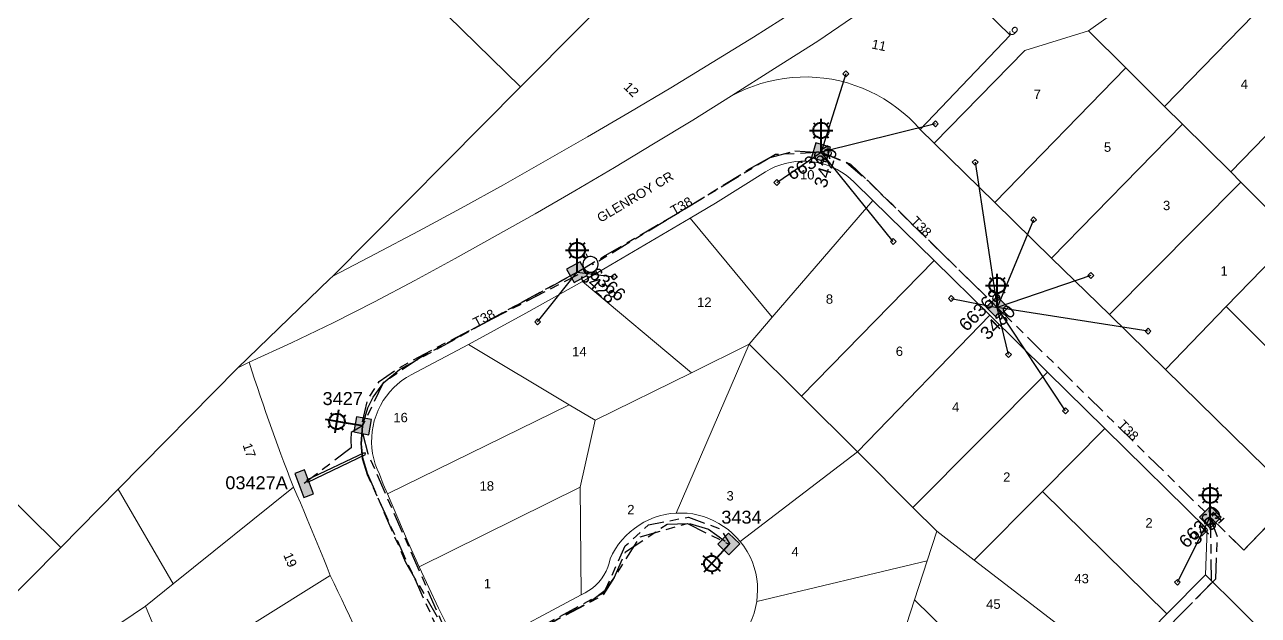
# Model space of a CAD drawing. Header units: metres. Extents: x 305584 to 306382, y 6248516 to 6249160.
# Drawn here: x 305879.7 to 306117.8, y 6248880.2 to 6248994.2 of the extents above; entities that cross this region are included whole.
import ezdxf
from ezdxf.enums import TextEntityAlignment as Align

# ---------------------------------------------------------------- set-up
doc = ezdxf.new("R2010")
doc.units = ezdxf.units.M
doc.linetypes.add('Cable Exist UG', pattern=[8.2, 4, -1.2, 1.8, -1.2])
doc.layers.get('0').update_dxf_attribs({"color": 6})
doc.layers.add('Cadastre Land Parcels_SP_EXT', color=9, linetype='Continuous', lineweight=5)
doc.layers.add('Cadastre Roads_SP_EXT', color=9, linetype='Continuous', lineweight=5)
for name, color, linetype in [('Equip_LV_EXT', 7, 'Continuous'), ('Equip_SL_EXT', 7, 'Continuous'), ('Equip_SP_SL_EXT', 7, 'Continuous'), ('Mains_LV_EXT', 7, 'Continuous'), ('Mains_SL_EXT', 7, 'Continuous'), ('Services_SP_EXT', 7, 'Continuous'), ('SupportsUG_SP_LV_EXT', 7, 'Continuous'), ('SupportsUG_SP_LV_SL_EXT', 7, 'Continuous'), ('UG_Details_SP_MISC', 7, 'Continuous')]:
    doc.layers.add(name, color=color, linetype=linetype)
doc.layers.get('0').freeze()
doc.styles.add('COLUMN_LABEL', font='arial.ttf')
doc.styles.add('iecARIAL', font='arial.ttf', dxfattribs={"height": 2})
doc.styles.add('POLE_LABEL', font='arial.ttf')
doc.styles.get("Standard").update_dxf_attribs({"font": 'arial.ttf'})

# ---------------------------------------------------------------- blocks, each defined once
blk = doc.blocks.new('COLUMN_EXT')
blk.add_hatch(color=256).paths.add_polyline_path([(-1.49, 1.48), (-1.49, -1.49), (1.48, -1.49), (1.48, 1.48)])
blk.add_lwpolyline([(-1.49, -1.49), (1.48, -1.49), (1.48, 1.48), (-1.49, 1.48)], close=True)
for tag, height, style, flags, p in [('ASSET_NUM', 2.5, 'COLUMN_LABEL', 8, (2, 2)), ('STRUCTURE_PLANT_NUMBER', 0.2, 'POLE_LABEL', 9, (1.81, 0.03)), ('STREET_CODE', 0.2, 'COLUMN_LABEL', 9, (1.81, -0.2))]:
    blk.add_attdef(tag, text='', height=height, dxfattribs=dict(style=style, flags=flags)).set_placement(p, align=Align.MIDDLE_LEFT)
at = {"flags": 1}
blk.add_attdef('Z', (1.81, -2.35), '', height=0.2, dxfattribs=at)
at = {"flags": 9}
for tag, p in [('COLUMN_TYPE', (1.81, -0.4)), ('OWNED_BY', (1.81, -0.6)), ('STATE', (1.81, -0.8)), ('USAGE', (1.81, -1)), ('STREETNAME', (1.81, -1.6)), ('SUBURB', (1.81, -1.8)), ('LEGEND', (1.81, -1.2)), ('LOCATION', (1.81, -1.4)), ('NOTES', (1.81, -2))]:
    blk.add_attdef(tag, text='', height=0.2, dxfattribs=at).set_placement(p, align=Align.MIDDLE_LEFT)
blk = doc.blocks.new('PILLAR_EXT')
blk.add_hatch(color=256).paths.add_polyline_path([(-2.475, 0.99), (-2.475, -0.99), (2.475, -0.99), (2.475, 0.99)])
blk.add_lwpolyline([(-2.475, -0.99), (2.475, -0.99), (2.475, 0.99), (-2.475, 0.99)], close=True)
at = {"style": 'iecARIAL', "flags": 8}
blk.add_attdef('ASSET_NUM', (1.5, 3.5), '', height=2.5, dxfattribs=at)
for tag, p, flags in [('OWNED_BY', (0, -0.2), 9), ('STATE', (0, -0.4), 9), ('SUPPORT_TYPE', (0, -0.6), 9), ('STREETNAME', (0, -1.8), 9), ('SUBURB', (0, -2), 1), ('USAGE', (0, -0.8), 9), ('LEGEND', (0, -1), 9), ('LOCATION', (0, -1.2), 9), ('NOTES', (0, -1.4), 9), ('PARENT', (0, -1.6), 9)]:
    blk.add_attdef(tag, p, '', height=0.2, dxfattribs=dict(flags=flags))
blk = doc.blocks.new('SL_LANTERN_EXT')
at = {"lineweight": 40}
for p, q in [((-1.46, 5.68), (-1.06, 5.28)), ((0, 1.97), (0, 6.47)), ((1.46, 5.68), (1.06, 5.28)), ((-2.25, 4.22), (2.25, 4.22)), ((-1.46, 2.76), (-1.06, 3.16)), ((0, 0), (0, 2.72)), ((1.46, 2.76), (1.06, 3.16))]:
    blk.add_line(p, q, dxfattribs=at)
blk.add_circle((0, 4.22), 1.5, dxfattribs=at)
at = {"style": 'iecARIAL', "flags": 8}
blk.add_attdef('ASSET_NUM', (1.5, 1.5), '', height=2.5, dxfattribs=at)
for tag, p, height, flags in [('OPERATING_VOLTAGE', (0.98, -1.65), 0.2, 9), ('ORIENTATION', (0.98, -1.85), 0.2, 9), ('OWNED_BY', (0.98, -2.05), 0.2, 9), ('STATE', (0.98, -2.25), 0.2, 9), ('CONSTRUCTED_VOLTAGE', (0.98, -0.65), 0.2, 9), ('CONTROL_TYPE', (0.98, -0.85), 0.2, 9), ('LANTERN_PURPOSE', (0.98, -1.05), 0.2, 9), ('LANTERN_TYPE', (0.98, -1.25), 0.2, 9), ('NO_PHASES', (0.98, -1.45), 0.2, 9), ('USAGE', (0.98, -2.45), 0.2, 9), ('LNUMBER', (2.18, -3.25), 2.5, 8), ('CEXIST', (0.98, -2.65), 0.2, 9), ('CNEW', (0.98, -2.85), 0.2, 9), ('CNUMBER', (0.98, -3.05), 0.2, 9), ('CREMOVE', (0.98, -3.25), 0.2, 9), ('CREPLACE', (0.98, -3.45), 0.2, 9), ('LKINGHEIGHT', (0.98, -3.65), 0.2, 9), ('LBRACKET', (0.98, -3.85), 0.2, 9), ('LBRACKETVOCAB', (0.98, -4.05), 0.2, 9), ('LCATEGORY', (0.98, -4.25), 0.2, 9), ('LCHARGE1', (0.98, -4.45), 0.2, 9), ('LCHARGE1PERCENT', (0.98, -4.65), 0.2, 9), ('LCHARGE2', (0.98, -4.85), 0.2, 9), ('LCHARGE2PERCENT', (0.98, -5.05), 0.2, 9), ('LCHARGE3', (0.98, -5.25), 0.2, 9), ('LCHARGE3PERCENT', (0.98, -5.45), 0.2, 9), ('LEXIST', (0.98, -5.65), 0.2, 9), ('LLAMP', (0.98, -5.85), 0.2, 9), ('LLAMPVOCAB', (0.98, -6.05), 0.2, 9), ('LMAST', (0.98, -6.25), 0.2, 9), ('LMASTVOCAB', (0.98, -6.45), 0.2, 9), ('LNEW', (0.98, -6.65), 0.2, 9), ('LANTNUMBER', (0.98, -6.85), 0.2, 9), ('LOUTREACH', (0.98, -7.25), 0.2, 9), ('STREETNAME', (0.98, -9.25), 0.2, 9), ('SUBURB', (0.98, -9.45), 0.2, 1), ('LOUTREACHVOCAB', (0.98, -7.45), 0.2, 9), ('LRATECODE', (0.98, -7.65), 0.2, 9), ('LREMOVE', (0.98, -7.85), 0.2, 9), ('LREPLACE', (0.98, -8.05), 0.2, 9), ('LTYPE', (0.98, -8.25), 0.2, 9), ('LTYPEVOCAB', (0.98, -8.45), 0.2, 9), ('LEGEND', (0.98, -8.65), 0.2, 9), ('LOCATION', (0.98, -8.85), 0.2, 9), ('NOTES', (0.98, -9.05), 0.2, 9)]:
    blk.add_attdef(tag, p, '', height=height, dxfattribs=dict(flags=flags))
blk = doc.blocks.new('*U134')
at = {"lineweight": 40}
for p, q in [((0, 0), (-2.36, -2.61)), ((-1.69, -5.23), (-5.03, -2.21)), ((-1.85, -2.05), (-4.87, -5.39)), ((-3.46, -1.66), (-3.43, -2.22)), ((-5.42, -3.83), (-4.86, -3.8)), ((-1.3, -3.62), (-1.86, -3.64)), ((-3.25, -5.78), (-3.28, -5.22))]:
    blk.add_line(p, q, dxfattribs=at)
blk.add_circle((-3.36, -3.72), 1.5, dxfattribs=at)
at = {"style": 'iecARIAL', "flags": 8}
blk.add_attdef('ASSET_NUM', (1.5, 1.5), '', height=2.5, dxfattribs=at)
for tag, p, height, flags in [('OPERATING_VOLTAGE', (0.98, -1.65), 0.2, 9), ('ORIENTATION', (0.98, -1.85), 0.2, 9), ('OWNED_BY', (0.98, -2.05), 0.2, 9), ('STATE', (0.98, -2.25), 0.2, 9), ('CONSTRUCTED_VOLTAGE', (0.98, -0.65), 0.2, 9), ('CONTROL_TYPE', (0.98, -0.85), 0.2, 9), ('LANTERN_PURPOSE', (0.98, -1.05), 0.2, 9), ('LANTERN_TYPE', (0.98, -1.25), 0.2, 9), ('NO_PHASES', (0.98, -1.45), 0.2, 9), ('USAGE', (0.98, -2.45), 0.2, 9), ('LNUMBER', (2.18, -3.25), 2.5, 8), ('CEXIST', (0.98, -2.65), 0.2, 9), ('CNEW', (0.98, -2.85), 0.2, 9), ('CNUMBER', (0.98, -3.05), 0.2, 9), ('CREMOVE', (0.98, -3.25), 0.2, 9), ('CREPLACE', (0.98, -3.45), 0.2, 9), ('LKINGHEIGHT', (0.98, -3.65), 0.2, 9), ('LBRACKET', (0.98, -3.85), 0.2, 9), ('LBRACKETVOCAB', (0.98, -4.05), 0.2, 9), ('LCATEGORY', (0.98, -4.25), 0.2, 9), ('LCHARGE1', (0.98, -4.45), 0.2, 9), ('LCHARGE1PERCENT', (0.98, -4.65), 0.2, 9), ('LCHARGE2', (0.98, -4.85), 0.2, 9), ('LCHARGE2PERCENT', (0.98, -5.05), 0.2, 9), ('LCHARGE3', (0.98, -5.25), 0.2, 9), ('LCHARGE3PERCENT', (0.98, -5.45), 0.2, 9), ('LEXIST', (0.98, -5.65), 0.2, 9), ('LLAMP', (0.98, -5.85), 0.2, 9), ('LLAMPVOCAB', (0.98, -6.05), 0.2, 9), ('LMAST', (0.98, -6.25), 0.2, 9), ('LMASTVOCAB', (0.98, -6.45), 0.2, 9), ('LNEW', (0.98, -6.65), 0.2, 9), ('LANTNUMBER', (0.98, -6.85), 0.2, 9), ('LOUTREACH', (0.98, -7.25), 0.2, 9), ('STREETNAME', (0.98, -9.25), 0.2, 9), ('SUBURB', (0.98, -9.45), 0.2, 1), ('LOUTREACHVOCAB', (0.98, -7.45), 0.2, 9), ('LRATECODE', (0.98, -7.65), 0.2, 9), ('LREMOVE', (0.98, -7.85), 0.2, 9), ('LREPLACE', (0.98, -8.05), 0.2, 9), ('LTYPE', (0.98, -8.25), 0.2, 9), ('LTYPEVOCAB', (0.98, -8.45), 0.2, 9), ('LEGEND', (0.98, -8.65), 0.2, 9), ('LOCATION', (0.98, -8.85), 0.2, 9), ('NOTES', (0.98, -9.05), 0.2, 9)]:
    blk.add_attdef(tag, p, '', height=height, dxfattribs=dict(flags=flags))
blk = doc.blocks.new('*U132')
at = {"lineweight": 40}
for p, q in [((-6.15, 2.5), (-5.82, 2.04)), ((-5.32, -1.4), (-4.58, 3.04)), ((-2.73, 0.45), (-7.17, 1.19)), ((-3.27, 2.02), (-3.73, 1.7)), ((0, 0), (-3.48, 0.58)), ((-6.63, -0.37), (-6.17, -0.05)), ((-3.75, -0.85), (-4.08, -0.4))]:
    blk.add_line(p, q, dxfattribs=at)
blk.add_circle((-4.95, 0.82), 1.5, dxfattribs=at)
at = {"style": 'iecARIAL', "flags": 8}
blk.add_attdef('ASSET_NUM', (1.5, 1.5), '', height=2.5, dxfattribs=at)
for tag, p, height, flags in [('OPERATING_VOLTAGE', (0.98, -1.65), 0.2, 9), ('ORIENTATION', (0.98, -1.85), 0.2, 9), ('OWNED_BY', (0.98, -2.05), 0.2, 9), ('STATE', (0.98, -2.25), 0.2, 9), ('CONSTRUCTED_VOLTAGE', (0.98, -0.65), 0.2, 9), ('CONTROL_TYPE', (0.98, -0.85), 0.2, 9), ('LANTERN_PURPOSE', (0.98, -1.05), 0.2, 9), ('LANTERN_TYPE', (0.98, -1.25), 0.2, 9), ('NO_PHASES', (0.98, -1.45), 0.2, 9), ('USAGE', (0.98, -2.45), 0.2, 9), ('LNUMBER', (2.18, -3.25), 2.5, 8), ('CEXIST', (0.98, -2.65), 0.2, 9), ('CNEW', (0.98, -2.85), 0.2, 9), ('CNUMBER', (0.98, -3.05), 0.2, 9), ('CREMOVE', (0.98, -3.25), 0.2, 9), ('CREPLACE', (0.98, -3.45), 0.2, 9), ('LKINGHEIGHT', (0.98, -3.65), 0.2, 9), ('LBRACKET', (0.98, -3.85), 0.2, 9), ('LBRACKETVOCAB', (0.98, -4.05), 0.2, 9), ('LCATEGORY', (0.98, -4.25), 0.2, 9), ('LCHARGE1', (0.98, -4.45), 0.2, 9), ('LCHARGE1PERCENT', (0.98, -4.65), 0.2, 9), ('LCHARGE2', (0.98, -4.85), 0.2, 9), ('LCHARGE2PERCENT', (0.98, -5.05), 0.2, 9), ('LCHARGE3', (0.98, -5.25), 0.2, 9), ('LCHARGE3PERCENT', (0.98, -5.45), 0.2, 9), ('LEXIST', (0.98, -5.65), 0.2, 9), ('LLAMP', (0.98, -5.85), 0.2, 9), ('LLAMPVOCAB', (0.98, -6.05), 0.2, 9), ('LMAST', (0.98, -6.25), 0.2, 9), ('LMASTVOCAB', (0.98, -6.45), 0.2, 9), ('LNEW', (0.98, -6.65), 0.2, 9), ('LANTNUMBER', (0.98, -6.85), 0.2, 9), ('LOUTREACH', (0.98, -7.25), 0.2, 9), ('STREETNAME', (0.98, -9.25), 0.2, 9), ('SUBURB', (0.98, -9.45), 0.2, 1), ('LOUTREACHVOCAB', (0.98, -7.45), 0.2, 9), ('LRATECODE', (0.98, -7.65), 0.2, 9), ('LREMOVE', (0.98, -7.85), 0.2, 9), ('LREPLACE', (0.98, -8.05), 0.2, 9), ('LTYPE', (0.98, -8.25), 0.2, 9), ('LTYPEVOCAB', (0.98, -8.45), 0.2, 9), ('LEGEND', (0.98, -8.65), 0.2, 9), ('LOCATION', (0.98, -8.85), 0.2, 9), ('NOTES', (0.98, -9.05), 0.2, 9)]:
    blk.add_attdef(tag, p, '', height=height, dxfattribs=dict(flags=flags))
blk = doc.blocks.new('CCP_EXT')
at = {"flags": 9}
blk.add_attdef('NOTES', text='', height=0.2, dxfattribs=at).set_placement((0, -2), align=Align.MIDDLE_LEFT)
blk.add_wipeout([(0, 0.57), (0.57, 0), (0, -0.57), (-0.57, 0)])
blk.add_lwpolyline([(-0.57, 0), (0, 0.57), (0.57, 0), (0, -0.57), (-0.57, 0)])
at = {"flags": 1}
blk.add_attdef('Z', (0, 0), '', height=0.2, dxfattribs=at)
at = {"flags": 9}
for tag, p in [('CCP_TYPE', (0, 0)), ('CONSTRUCTED_VOLTAGE', (0, -0.2)), ('OPERATING_VOLTAGE', (0, -0.6)), ('ORIENTATION', (0, -0.8)), ('OWNED_BY', (0, -1)), ('STATE', (0, -1.8)), ('NO_PHASES', (0, -0.4)), ('USAGE', (0, -1.2)), ('LEGEND', (0, -1.4)), ('LIFE_SUPPORT', (0, -1.6))]:
    blk.add_attdef(tag, text='', height=0.2, dxfattribs=at).set_placement(p, align=Align.MIDDLE_LEFT)
blk = doc.blocks.new('SL_STJ_EXT')
h = blk.add_hatch(color=256)
edge = h.paths.add_edge_path()
edge.add_ellipse((-0.59, 0.13), major_axis=(0.226, 0.226), ratio=1, start_angle=45, end_angle=135)
edge.add_line((-0.91, 0.13), (-0.91, -0.13))
edge.add_ellipse((-0.59, -0.13), major_axis=(0.226, 0.226), ratio=1, start_angle=135, end_angle=225)
edge.add_line((-0.59, -0.45), (0.59, -0.45))
edge.add_ellipse((0.59, -0.13), major_axis=(-0.226, 0.226), ratio=1, start_angle=135, end_angle=225)
edge.add_line((0.91, -0.13), (0.91, 0.13))
edge.add_ellipse((0.59, 0.13), major_axis=(-0.226, 0.226), ratio=1, start_angle=225, end_angle=315)
edge.add_line((0.59, 0.45), (-0.59, 0.45))
blk.add_lwpolyline([(-0.91, 0.13), (-0.91, -0.13, 0.414214), (-0.59, -0.45), (0.59, -0.45, 0.414214), (0.91, -0.13), (0.91, 0.13, 0.414214), (0.59, 0.45), (-0.59, 0.45, 0.414214)], format="xyb", close=True)
at = {"flags": 1}
blk.add_attdef('Z', (0, 0), '', height=0.2, dxfattribs=at)
at = {"flags": 9}
for tag, p in [('ORIENTATION', (0, 0)), ('USAGE', (0, -0.2)), ('LEGEND', (0, -0.4)), ('NOTES', (0, -0.6))]:
    blk.add_attdef(tag, text='', height=0.2, dxfattribs=at).set_placement(p, align=Align.MIDDLE_LEFT)
blk = doc.blocks.new('LV_UG_LINKS_OPEN_EXT')
blk.add_wipeout([(-0.25, 1.47), (-0.43, 1.43), (-0.61, 1.36), (-0.77, 1.28), (-0.93, 1.17), (-1.07, 1.05), (-1.19, 0.9), (-1.29, 0.75), (-1.38, 0.58), (-1.44, 0.4), (-1.48, 0.22), (-1.49, 0.03), (-1.49, -0.16), (-1.45, -0.34), (-1.4, -0.52), (-1.32, -0.69), (-1.23, -0.85), (-1.11, -1), (-0.98, -1.13), (-0.83, -1.24), (-0.66, -1.34), (-0.49, -1.41), (-0.31, -1.46), (-0.13, -1.49), (0.06, -1.49), (0.25, -1.47), (0.43, -1.43), (0.61, -1.36), (0.77, -1.28), (0.93, -1.17), (1.07, -1.05), (1.19, -0.9), (1.29, -0.75), (1.38, -0.58), (1.44, -0.4), (1.48, -0.22), (1.49, -0.03), (1.49, 0.16), (1.45, 0.34), (1.4, 0.52), (1.32, 0.69), (1.23, 0.85), (1.11, 1), (0.98, 1.13), (0.83, 1.24), (0.66, 1.34), (0.49, 1.41), (0.31, 1.46), (0.13, 1.49), (-0.06, 1.49)])
for p, q in [((-0.25, 1.47), (-0.25, 2.22)), ((0.25, 1.47), (0.25, 2.22)), ((-0.25, -1.47), (-0.25, -2.22)), ((0.25, -1.47), (0.25, -2.22))]:
    blk.add_line(p, q)
blk.add_lwpolyline([(0, -1.49, 1), (0, 1.49, 1)], format="xyb", close=True)
at = {"flags": 9}
for tag, p in [('ACTUAL_STATUS', (0, 0)), ('CONSTRUCTED_VOLTAGE', (0, -0.2)), ('OPERATING_VOLTAGE', (0, -0.6)), ('ORIENTATION', (0, -0.8)), ('STATE', (0, -1)), ('SWITCH_TYPE', (0, -1.2)), ('NO_PHASES', (0, -0.4)), ('USAGE', (0, -1.4)), ('NOTES', (0, -1.6))]:
    blk.add_attdef(tag, text='', height=0.2, dxfattribs=at).set_placement(p, align=Align.MIDDLE_LEFT)
at = {"flags": 1}
blk.add_attdef('Z', (0, 0), '', height=0.2, dxfattribs=at)

msp = doc.modelspace()

# ---------------------------------------------------------------- linework, layer by layer
at = {"layer": 'Cadastre Land Parcels_SP_EXT', "linetype": 'Continuous'}
for points in [[(305897.72, 6248904.49), (305920.79, 6248927.9), (305938.57, 6248945.1), (305939.13, 6248945.63), (305975.37, 6248982.14), (305952.8, 6249004.32), (305890.84, 6249064.91), (305885.79, 6249069.97), (305879.19, 6249064.05), (305867.77, 6249051.97), (305856.05, 6249039.96), (305844.58, 6249028.21), (305832.85, 6249016.18), (305821.44, 6249004.48), (305809.98, 6248992.73), (305797.61, 6248980.09), (305801.53, 6248976.24), (305832.15, 6248946.54), (305867.89, 6248911.73), (305872.51, 6248907.19), (305886.67, 6248893.28), (305897.72, 6248904.49)], [(306057.75, 6249065.14), (306054.25, 6249068.88), (306023.81, 6249048.54), (306016.07, 6249043.31), (306008.33, 6249038.17), (306000.53, 6249033.11), (305992.7, 6249028.13), (305984.81, 6249023.21), (305976.88, 6249018.38), (305968.9, 6249013.62), (305960.87, 6249008.93), (305952.8, 6249004.32), (305975.37, 6248982.14), (306057.4, 6249064.75), (306057.75, 6249065.14)], [(306085.87, 6249036.41), (306057.4, 6249064.75), (305975.37, 6248982.14), (305939.13, 6248945.63), (305947.41, 6248949.94), (305955.67, 6248954.31), (305963.89, 6248958.76), (305972.07, 6248963.27), (305980.21, 6248967.86), (305988.31, 6248972.51), (305996.37, 6248977.22), (306004.4, 6248982.01), (306012.38, 6248986.86), (306020.32, 6248991.78), (306028.22, 6248996.77), (306085.87, 6249036.41)], [(306091.24, 6248997.44), (306073.48, 6249018.92), (306055.24, 6249006.41), (306069.89, 6248992.16), (306052.51, 6248973.94), (306055.19, 6248971.3), (306072.67, 6248989.16), (306085.01, 6248993), (306091.24, 6248997.44)], [(306121.82, 6249001.2), (306111.21, 6249011.6), (306091.24, 6248997.44), (306085.01, 6248993), (306092.22, 6248985.84), (306099.68, 6248978.38), (306121.82, 6249001.2)], [(306052.51, 6248973.94), (306069.89, 6248992.16), (306055.24, 6249006.41), (306032.73, 6248990.96), (306024.4, 6248985.73), (306016.12, 6248980.43), (306017.49, 6248981.14), (306018.89, 6248981.77), (306020.32, 6248982.33), (306021.78, 6248982.81), (306023.26, 6248983.22), (306024.76, 6248983.55), (306026.28, 6248983.8), (306027.8, 6248983.97), (306029.34, 6248984.06), (306030.88, 6248984.07), (306032.41, 6248984), (306033.94, 6248983.85), (306035.46, 6248983.62), (306036.97, 6248983.31), (306038.45, 6248982.92), (306039.92, 6248982.46), (306041.36, 6248981.92), (306042.77, 6248981.3), (306044.14, 6248980.61), (306045.48, 6248979.85), (306046.77, 6248979.03), (306048.02, 6248978.13), (306049.22, 6248977.17), (306050.38, 6248976.16), (306051.47, 6248975.08), (306052.51, 6248973.94)], [(306134.66, 6248988.63), (306121.82, 6249001.2), (306099.68, 6248978.38), (306103.15, 6248974.98), (306112.42, 6248965.74), (306134.66, 6248988.63)], [(306092.22, 6248985.84), (306085.01, 6248993), (306072.67, 6248989.16), (306055.19, 6248971.3), (306066.9, 6248959.83), (306092.22, 6248985.84)], [(306135.1, 6248963.93), (306147.2, 6248976.28), (306134.66, 6248988.63), (306112.42, 6248965.74), (306114.36, 6248963.78), (306124.78, 6248953.36), (306135.1, 6248963.93)], [(306103.15, 6248974.98), (306099.68, 6248978.38), (306092.22, 6248985.84), (306066.9, 6248959.83), (306077.83, 6248949.13), (306103.15, 6248974.98)], [(306114.36, 6248963.78), (306112.42, 6248965.74), (306103.15, 6248974.98), (306077.83, 6248949.13), (306089.03, 6248938.23), (306114.36, 6248963.78)], [(306043.35, 6248960.26), (306039.78, 6248963.79), (306039.02, 6248964.49), (306038.21, 6248965.13), (306037.35, 6248965.71), (306036.46, 6248966.22), (306035.52, 6248966.67), (306034.56, 6248967.04), (306033.58, 6248967.35), (306032.57, 6248967.58), (306031.55, 6248967.73), (306030.52, 6248967.81), (306029.49, 6248967.82), (306028.45, 6248967.74), (306027.43, 6248967.59), (306026.42, 6248967.37), (306025.43, 6248967.07), (306024.47, 6248966.7), (306023.54, 6248966.26), (306022.64, 6248965.75), (306017.83, 6248962.71), (306012.98, 6248959.71), (306008.11, 6248956.79), (306023.95, 6248937.69), (306043.35, 6248960.26)], [(306111.58, 6248939.76), (306123.16, 6248951.7), (306124.78, 6248953.36), (306114.36, 6248963.78), (306089.03, 6248938.23), (306099.83, 6248927.64), (306111.58, 6248939.76)], [(306055.19, 6248948.67), (306043.35, 6248960.26), (306023.95, 6248937.69), (306019.47, 6248932.48), (306029.57, 6248922.47), (306055.19, 6248948.67)], [(306019.47, 6248932.48), (306023.95, 6248937.69), (306008.11, 6248956.79), (305987.31, 6248944.58), (306008.39, 6248926.98), (306019.47, 6248932.48)], [(306146.85, 6248928.46), (306123.16, 6248951.7), (306111.58, 6248939.76), (306135.07, 6248916.22), (306146.85, 6248928.46)], [(306065.97, 6248938.09), (306055.19, 6248948.67), (306029.57, 6248922.47), (306040.42, 6248911.69), (306065.97, 6248938.09)], [(306008.39, 6248926.98), (305987.31, 6248944.58), (305976.37, 6248938.46), (305965.36, 6248932.43), (305984.78, 6248920.79), (305989.75, 6248917.8), (306008.39, 6248926.98)], [(306077.1, 6248927.11), (306065.97, 6248938.09), (306040.42, 6248911.69), (306051.11, 6248900.99), (306077.1, 6248927.11)], [(306135.07, 6248916.22), (306111.58, 6248939.76), (306099.83, 6248927.64), (306119.22, 6248908.62), (306127.43, 6248908.28), (306135.07, 6248916.22)], [(305984.78, 6248920.79), (305965.36, 6248932.43), (305954.28, 6248926.61), (305953.36, 6248926.08), (305952.48, 6248925.47), (305951.65, 6248924.81), (305950.87, 6248924.09), (305950.15, 6248923.31), (305949.49, 6248922.48), (305948.89, 6248921.6), (305948.35, 6248920.69), (305947.88, 6248919.73), (305947.49, 6248918.74), (305947.16, 6248917.73), (305946.92, 6248916.7), (305946.75, 6248915.65), (305946.65, 6248914.59), (305946.64, 6248913.53), (305946.7, 6248912.47), (305946.84, 6248911.41), (305947.05, 6248910.37), (305947.34, 6248909.35), (305947.71, 6248908.35), (305948.15, 6248907.39), (305948.89, 6248905.48), (305949.71, 6248903.6), (305984.78, 6248920.79)], [(306005.4, 6248899.89), (306019.47, 6248932.48), (306008.39, 6248926.98), (305989.75, 6248917.8), (305986.91, 6248904.93), (305987.11, 6248884.14), (305987.87, 6248884.5), (305988.59, 6248884.93), (305989.27, 6248885.43), (305989.9, 6248885.98), (305990.48, 6248886.58), (305991.01, 6248887.23), (305991.48, 6248887.93), (305991.88, 6248888.67), (305992.22, 6248889.44), (305992.48, 6248890.23), (305992.68, 6248891.05), (305993.15, 6248892.03), (305993.7, 6248892.97), (305994.31, 6248893.87), (305994.98, 6248894.72), (305995.72, 6248895.52), (305996.51, 6248896.27), (305997.36, 6248896.95), (305998.25, 6248897.57), (305999.19, 6248898.13), (306000.16, 6248898.61), (306001.16, 6248899.02), (306002.2, 6248899.36), (306003.26, 6248899.62), (306004.33, 6248899.8), (306005.4, 6248899.89)], [(306029.57, 6248922.47), (306019.47, 6248932.48), (306005.4, 6248899.89), (306006.49, 6248899.91), (306007.56, 6248899.85), (306008.63, 6248899.72), (306009.68, 6248899.5), (306010.71, 6248899.21), (306011.72, 6248898.85), (306012.71, 6248898.41), (306013.66, 6248897.91), (306014.57, 6248897.33), (306015.43, 6248896.7), (306016.25, 6248896), (306017.01, 6248895.24), (306017.74, 6248894.44), (306040.42, 6248911.69), (306029.57, 6248922.47)], [(305931.54, 6248904.93), (305930.92, 6248906.51), (305930.31, 6248908.1), (305929.71, 6248909.7), (305929.12, 6248911.29), (305928.53, 6248912.89), (305927.95, 6248914.49), (305927.37, 6248916.09), (305926.81, 6248917.7), (305926.25, 6248919.31), (305925.69, 6248920.92), (305925.15, 6248922.53), (305924.61, 6248924.15), (305924.07, 6248925.76), (305923.55, 6248927.38), (305923.03, 6248929), (305920.79, 6248927.9), (305897.72, 6248904.49), (305908.34, 6248886.22), (305931.54, 6248904.93)], [(306088.14, 6248916.22), (306077.1, 6248927.11), (306051.11, 6248900.99), (306055.73, 6248896.39), (306062.9, 6248890.83), (306076.1, 6248904.09), (306088.14, 6248916.22)], [(305989.75, 6248917.8), (305984.78, 6248920.79), (305949.71, 6248903.6), (305951.67, 6248898.89), (305953.7, 6248894.19), (305955.8, 6248889.52), (305986.91, 6248904.93), (305989.75, 6248917.8)], [(306100.13, 6248880.44), (306107.58, 6248887.98), (306107.9, 6248896.79), (306088.14, 6248916.22), (306076.1, 6248904.09), (306100.13, 6248880.44)], [(306051.11, 6248900.99), (306040.42, 6248911.69), (306017.74, 6248894.44), (306018.45, 6248893.5), (306019.1, 6248892.51), (306019.68, 6248891.47), (306020.12, 6248890.45), (306020.48, 6248889.4), (306020.76, 6248888.32), (306020.96, 6248887.23), (306021.08, 6248886.12), (306021.12, 6248885.01), (306021.07, 6248883.9), (306020.95, 6248882.8), (306053.88, 6248890.67), (306055.73, 6248896.39), (306051.11, 6248900.99)], [(305903, 6248881.91), (305908.34, 6248886.22), (305897.72, 6248904.49), (305886.67, 6248893.28), (305867.74, 6248874.21), (305868.32, 6248872.61), (305868.9, 6248871), (305869.5, 6248869.4), (305870.1, 6248867.8), (305870.7, 6248866.2), (305871.32, 6248864.61), (305871.94, 6248863.02), (305872.56, 6248861.43), (305903, 6248881.91)], [(305938.65, 6248887.85), (305938.03, 6248889.41), (305937.41, 6248890.98), (305936.79, 6248892.54), (305936.15, 6248894.09), (305935.51, 6248895.65), (305934.87, 6248897.2), (305934.21, 6248898.75), (305933.55, 6248900.3), (305932.89, 6248901.85), (305932.21, 6248903.39), (305931.54, 6248904.93), (305908.34, 6248886.22), (305903, 6248881.91), (305908.43, 6248868.9), (305938.65, 6248887.85)], [(305987.11, 6248884.14), (305986.91, 6248904.93), (305955.8, 6248889.52), (305957.66, 6248885.51), (305959.57, 6248881.51), (305961.53, 6248877.54), (305969.49, 6248874.69), (305987.11, 6248884.14)], [(306089.92, 6248870.04), (306100.13, 6248880.44), (306076.1, 6248904.09), (306062.9, 6248890.83), (306089.92, 6248870.04)], [(306062.9, 6248890.83), (306055.73, 6248896.39), (306053.88, 6248890.67), (306051.4, 6248883.14), (306077.57, 6248857.48), (306089.92, 6248870.04), (306062.9, 6248890.83)], [(306051.4, 6248883.14), (306053.88, 6248890.67), (306020.95, 6248882.8), (306020.74, 6248881.68), (306020.45, 6248880.59), (306020.07, 6248879.52), (306019.61, 6248878.49), (306019.07, 6248877.49), (306018.46, 6248876.54), (306017.78, 6248875.64), (306017.02, 6248874.79), (306016.21, 6248874), (306015.32, 6248873.27), (306045.37, 6248864.51), (306051.4, 6248883.14)], [(305945.21, 6248873.8), (305944.51, 6248875.37), (305943.8, 6248876.94), (305943.08, 6248878.51), (305942.36, 6248880.07), (305941.63, 6248881.64), (305940.89, 6248883.19), (305940.15, 6248884.75), (305939.4, 6248886.3), (305938.65, 6248887.85), (305908.43, 6248868.9), (305909.16, 6248867.15), (305914.55, 6248854.23), (305945.21, 6248873.8)], [(306077.57, 6248857.48), (306051.4, 6248883.14), (306045.37, 6248864.51), (306065.48, 6248845.17), (306077.57, 6248857.48)], [(305909.16, 6248867.15), (305908.43, 6248868.9), (305903, 6248881.91), (305872.56, 6248861.43), (305873.16, 6248859.94), (305873.76, 6248858.46), (305874.37, 6248856.98), (305874.98, 6248855.5), (305875.6, 6248854.03), (305876.23, 6248852.55), (305876.86, 6248851.08), (305877.5, 6248849.62), (305878.15, 6248848.15), (305878.8, 6248846.69), (305909.16, 6248867.15)]]:
    msp.add_lwpolyline(points, close=True, dxfattribs=at)
for points in [[(306028.22, 6248996.77), (306020.32, 6248991.78), (306012.38, 6248986.86), (306004.4, 6248982.01), (305996.37, 6248977.22), (305988.31, 6248972.51), (305980.21, 6248967.86), (305972.07, 6248963.27), (305963.89, 6248958.76), (305955.67, 6248954.31), (305947.41, 6248949.94), (305939.13, 6248945.63), (305938.57, 6248945.1), (305920.79, 6248927.9), (305923.03, 6248929), (305923.03, 6248929), (305931.15, 6248932.77), (305939.24, 6248936.6), (305947.17, 6248940.66), (305954.98, 6248944.82), (305962.75, 6248949.05), (305970.49, 6248953.34), (305978.19, 6248957.69), (305985.85, 6248962.11), (305993.48, 6248966.59), (306001.06, 6248971.14), (306008.61, 6248975.76), (306016.12, 6248980.44), (306024.4, 6248985.73), (306032.73, 6248990.96), (306055.24, 6249006.41)], [(305867.74, 6248874.21), (305886.67, 6248893.28), (305886.67, 6248893.28), (305872.51, 6248907.19)]]:
    msp.add_lwpolyline(points, dxfattribs=at)
at = {"layer": 'Mains_LV_EXT', "linetype": 'Cable Exist UG'}
for points in [[(305944.9, 6248916.76), (305942.71, 6248915.43), (305942.64, 6248914.03), (305942.69, 6248912.52), (305933.62, 6248905.59)], [(305944.9, 6248916.76), (305944.63, 6248913.28), (305944.89, 6248910.63), (305945.78, 6248907.63), (305953.19, 6248890.44), (305960.77, 6248877.35), (305964.1, 6248875.63)], [(306108.49, 6248899.11), (306114.95, 6248892.76), (306136.51, 6248914.92)], [(305963.89, 6248874.66), (305969.67, 6248872.61), (305988.82, 6248882.83), (305991.68, 6248885.03), (305993.42, 6248887.4), (305995.66, 6248892.4), (306003.66, 6248897.75), (306007.97, 6248897.87), (306011.64, 6248896.79), (306015.56, 6248893.95)]]:
    msp.add_lwpolyline(points, dxfattribs=at)
at = {"layer": 'Mains_SL_EXT', "linetype": 'Cable Exist UG'}
for points in [[(305963.89, 6248874.66), (305960.06, 6248876.03), (305945.86, 6248907.27), (305944.9, 6248910.39), (305944.62, 6248913.3), (305944.9, 6248916.76)], [(306136.51, 6248914.92), (306114.95, 6248892.76), (306108.49, 6248899.11)], [(305963.89, 6248874.66), (305969.67, 6248872.61), (305991.41, 6248884.1), (305998.47, 6248895.31), (306007.57, 6248897.9), (306015.65, 6248893.87)]]:
    msp.add_lwpolyline(points, dxfattribs=at)
at = {"layer": 'UG_Details_SP_MISC'}
for p, q in [((305934.12, 6248906.32), (305945.26, 6248911.62)), ((305945.26, 6248911.62), (305945.37, 6248911.41)), ((305934.33, 6248905.89), (305945.47, 6248911.19)), ((305945.47, 6248911.19), (305945.37, 6248911.41)), ((305934.12, 6248906.32), (305934.22, 6248906.1)), ((305934.33, 6248905.89), (305934.22, 6248906.1))]:
    msp.add_line(p, q, dxfattribs=at)
at = {"layer": 'UG_Details_SP_MISC', "color": 7, "linetype": 'Cable Exist UG', "flags": 128}
msp.add_lwpolyline([(305944.92, 6248915.12), (305945.9, 6248911.41), (305960.92, 6248877.11), (305964.29, 6248875.43), (305971.1, 6248873.58), (305991.53, 6248884.54), (305995.59, 6248893.55), (306000.1, 6248897.62), (306007.8, 6248899.12), (306013.99, 6248896.82), (306015.75, 6248893.91)], dxfattribs=at)

# ---------------------------------------------------------------- block references
at = {"layer": 'Equip_SL_EXT', "rotation": 209.8915057245616}
msp.add_blockref('SL_STJ_EXT', (305989.23, 6248947.8), dxfattribs=at)
at = {"layer": 'Equip_SP_SL_EXT'}
ref = msp.add_blockref('SL_LANTERN_EXT', (306033.37, 6248969.53), dxfattribs=at)
ref.add_attrib('ASSET_NUM', '66367', dxfattribs={"layer": '0', "height": 2.5, "rotation": 29.8622, "style": 'iecARIAL'}).set_placement((306034.87, 6248971.03), align=Align.TOP_RIGHT)
ref = msp.add_blockref('SL_LANTERN_EXT', (305986.3, 6248946.4), dxfattribs=at)
ref.add_attrib('ASSET_NUM', '66366', dxfattribs={"layer": '0', "height": 2.5, "rotation": 319.0045, "style": 'iecARIAL'}).set_placement((305987.8, 6248947.9), align=Align.MIDDLE_LEFT)
ref = msp.add_blockref('SL_LANTERN_EXT', (306067.37, 6248939.61), dxfattribs=at)
ref.add_attrib('ASSET_NUM', '66368', dxfattribs={"layer": '0', "height": 2.5, "rotation": 44.8465, "style": 'iecARIAL'}).set_placement((306068.87, 6248941.11), align=Align.BOTTOM_RIGHT)
for name, p in [('*U132', (305944.9, 6248916.76)), ('*U134', (306015.65, 6248893.87))]:
    msp.add_blockref(name, p, dxfattribs=at)
ref = msp.add_blockref('SL_LANTERN_EXT', (306108.49, 6248899.11), dxfattribs=at)
ref.add_attrib('ASSET_NUM', '66369', dxfattribs={"layer": '0', "height": 2.5, "rotation": 44.2929, "style": 'iecARIAL'}).set_placement((306109.99, 6248900.62), align=Align.MIDDLE_RIGHT)
at = {"layer": 'SupportsUG_SP_LV_EXT'}
ref = msp.add_blockref('PILLAR_EXT', (305933.62, 6248905.59), dxfattribs=dict(at, rotation=290.5587611859847))
ref.add_attrib('ASSET_NUM', '03427A', dxfattribs={"layer": '0', "height": 2.5, "style": 'iecARIAL'}).set_placement((305930.46, 6248903.75), align=Align.BOTTOM_RIGHT)
at = {"layer": 'SupportsUG_SP_LV_SL_EXT'}
ref = msp.add_blockref('COLUMN_EXT', (306033.37, 6248969.53), dxfattribs=dict(at, rotation=343.3155872351767))
ref.add_attrib('ASSET_NUM', '3429', dxfattribs={"layer": '0', "height": 2.5, "rotation": 73.3518, "style": 'COLUMN_LABEL'}).set_placement((306035.37, 6248970.28), align=Align.MIDDLE_RIGHT)
ref = msp.add_blockref('COLUMN_EXT', (305986.3, 6248946.4), dxfattribs=dict(at, rotation=29.30579081844219))
ref.add_attrib('ASSET_NUM', '3428', dxfattribs={"layer": '0', "height": 2.5, "rotation": 319.0045, "style": 'COLUMN_LABEL'}).set_placement((305988.3, 6248947.15), align=Align.TOP_LEFT)
ref = msp.add_blockref('COLUMN_EXT', (306067.37, 6248939.61), dxfattribs=dict(at, rotation=314.2484924530997))
ref.add_attrib('ASSET_NUM', '3430', dxfattribs={"layer": '0', "height": 2.5, "rotation": 44.2847, "style": 'COLUMN_LABEL'}).set_placement((306069.37, 6248940.36), align=Align.TOP_RIGHT)
ref = msp.add_blockref('COLUMN_EXT', (305944.9, 6248916.76), dxfattribs=dict(at, rotation=79.64404378500075))
ref.add_attrib('ASSET_NUM', '3427', dxfattribs={"layer": '0', "height": 2.5, "style": 'COLUMN_LABEL'}).set_placement((305937.18, 6248923.25), align=Align.TOP_LEFT)
ref = msp.add_blockref('COLUMN_EXT', (306015.56, 6248893.95), dxfattribs=dict(at, rotation=135.7827890091832))
ref.add_attrib('ASSET_NUM', '3434', dxfattribs={"layer": '0', "height": 2.5, "style": 'COLUMN_LABEL'}).set_placement((306014.13, 6248897.11), align=Align.BOTTOM_LEFT)
ref = msp.add_blockref('COLUMN_EXT', (306108.49, 6248899.11), dxfattribs=dict(at, rotation=314.3622382172854))
ref.add_attrib('ASSET_NUM', '3431', dxfattribs={"layer": '0', "height": 2.5, "rotation": 44.3985, "style": 'COLUMN_LABEL'}).set_placement((306110.49, 6248899.86), align=Align.MIDDLE_RIGHT)

# ---------------------------------------------------------------- texts
at = {"layer": 'Cadastre Land Parcels_SP_EXT'}
for s, rotation, p in [('9', 315.2333, (306069.41, 6248992.79)), ('11', 348.4024, (306043.01, 6248989.6)), ('12', 315.2097, (305995.13, 6248982.01)), ('17', 289.1, (305921.72, 6248913.03)), ('19', 292.5829, (305929.57, 6248891.81))]:
    msp.add_text(s, height=1.8, rotation=rotation, dxfattribs=at).set_placement(p)
for s, p in [('4', (306114.35, 6248981.78)), ('7', (306074.4, 6248979.83)), ('5', (306087.96, 6248969.63)), ('10', (306029.3, 6248964.29)), ('3', (306099.36, 6248958.37)), ('1', (306110.46, 6248945.75)), ('12', (306009.45, 6248939.7)), ('8', (306034.3, 6248940.31)), ('14', (305985.33, 6248930.17)), ('6', (306047.79, 6248930.23)), ('4', (306058.65, 6248919.47)), ('16', (305950.83, 6248917.44)), ('2', (306068.51, 6248905.94)), ('18', (305967.47, 6248904.24)), ('3', (306015.12, 6248902.33)), ('2', (305995.97, 6248899.67)), ('2', (306095.97, 6248897.11)), ('4', (306027.67, 6248891.56)), ('43', (306082.26, 6248886.35)), ('1', (305968.3, 6248885.4)), ('45', (306065.23, 6248881.42))]:
    msp.add_text(s, height=1.8, dxfattribs=at).set_placement(p)
at = {"layer": 'Cadastre Roads_SP_EXT'}
msp.add_text('GLENROY CR', height=1.8, rotation=30.7942, dxfattribs=at).set_placement((305990.82, 6248955.91))
at = {"layer": 'Mains_LV_EXT'}
for rotation, p in [(29.3198, (306004.97, 6248957.36)), (314.424, (306050.56, 6248956.1)), (27.5101, (305966.82, 6248935.77)), (314.304, (306090.53, 6248916.8))]:
    msp.add_text('T38', height=1.8, rotation=rotation, dxfattribs=at).set_placement(p)

# ---------------------------------------------------------------- next in the draw order: block references
at = {"layer": 'Equip_LV_EXT', "rotation": 29.30579072015615}
msp.add_blockref('LV_UG_LINKS_OPEN_EXT', (305988.89, 6248947.91), dxfattribs=at)
at = {"layer": 'Services_SP_EXT'}
for p in [(306038.14, 6248984.68), (306055.43, 6248975.05), (306063.1, 6248967.6), (306024.84, 6248963.72), (306074.4, 6248956.53), (306047.32, 6248952.3), (306085.43, 6248945.77), (306058.51, 6248941.33), (305978.68, 6248936.81), (306096.47, 6248934.99), (306069.54, 6248930.48), (306080.55, 6248919.62), (306102.13, 6248886.53)]:
    msp.add_blockref('CCP_EXT', p, dxfattribs=at)
at = {"layer": 'Services_SP_EXT', "rotation": 173.8588895256237}
msp.add_blockref('CCP_EXT', (305993.45, 6248945.48), dxfattribs=at)

# ---------------------------------------------------------------- next in the draw order: linework, layer by layer
at = {"layer": 'Cadastre Roads_SP_EXT', "linetype": 'Continuous'}
msp.add_lwpolyline([(306121.8, 6248873.83), (306114.03, 6248881.57), (306107.58, 6248887.98), (306100.13, 6248880.44), (306089.92, 6248870.04), (306077.57, 6248857.48), (306065.48, 6248845.17), (306051.38, 6248830.79), (306062.12, 6248825.39), (306070.22, 6248821.31), (306078.56, 6248829.79), (306086.82, 6248838.21), (306095.07, 6248846.62), (306104.25, 6248855.97), (306121.8, 6248873.83)], close=True, dxfattribs=at)
at = {"layer": 'Mains_LV_EXT', "linetype": 'Cable Exist UG'}
for points in [[(305986.3, 6248946.4), (305991.4, 6248949.4), (306007.5, 6248958.85), (306019.54, 6248966.32), (306023.53, 6248968.56), (306028.33, 6248969.83), (306033.37, 6248969.53)], [(306033.37, 6248969.53), (306038.26, 6248967.58), (306042.4, 6248964.09), (306067.37, 6248939.61)], [(305986.3, 6248946.4), (305955.86, 6248929.79), (305948.85, 6248925.02), (305944.9, 6248916.76)], [(306067.37, 6248939.61), (306108.49, 6248899.11)], [(306079, 6248856.17), (306109.54, 6248887.23), (306109.85, 6248895.33), (306108.49, 6248899.11)]]:
    msp.add_lwpolyline(points, dxfattribs=at)
at = {"layer": 'Mains_SL_EXT', "linetype": 'Cable Exist UG'}
for points in [[(306033.37, 6248969.53), (306024.56, 6248969.09), (305989.23, 6248947.8)], [(306033.37, 6248969.53), (306039.06, 6248967.27), (306067.37, 6248939.61)], [(305944.9, 6248916.76), (305945.91, 6248920.18), (305946.96, 6248922.27), (305948.99, 6248925.13), (305952.05, 6248927.61), (305986.3, 6248946.4)], [(306067.37, 6248939.61), (306108.49, 6248899.11)], [(306108.49, 6248899.11), (306108.67, 6248886.34), (306079, 6248856.17)]]:
    msp.add_lwpolyline(points, dxfattribs=at)
at = {"layer": 'Services_SP_EXT'}
for points in [[(306038.14, 6248984.68), (306033.37, 6248969.53)], [(306055.43, 6248975.05), (306033.37, 6248969.53)], [(306024.84, 6248963.72), (306033.37, 6248969.53)], [(306047.32, 6248952.3), (306033.37, 6248969.53)], [(306063.1, 6248967.6), (306067.37, 6248939.61)], [(306074.4, 6248956.53), (306067.37, 6248939.61)], [(305978.68, 6248936.81), (305986.3, 6248946.4)], [(305986.3, 6248946.4), (305993.45, 6248945.48)], [(306085.43, 6248945.77), (306067.37, 6248939.61)], [(306058.51, 6248941.33), (306067.37, 6248939.61)], [(306069.54, 6248930.48), (306067.37, 6248939.61)], [(306080.55, 6248919.62), (306067.37, 6248939.61)], [(306096.47, 6248934.99), (306067.37, 6248939.61)], [(306102.13, 6248886.53), (306108.49, 6248899.11)]]:
    msp.add_lwpolyline(points, dxfattribs=at)
at = {"layer": 'UG_Details_SP_MISC', "color": 7, "linetype": 'Cable Exist UG', "flags": 128}
msp.add_lwpolyline([(305944.86, 6248917.48), (305945.85, 6248921.73), (305948.12, 6248925.28), (305951.52, 6248927.68), (305956.91, 6248930.66), (305986.53, 6248945.96)], dxfattribs=at)

doc.saveas('drawing.dxf')
